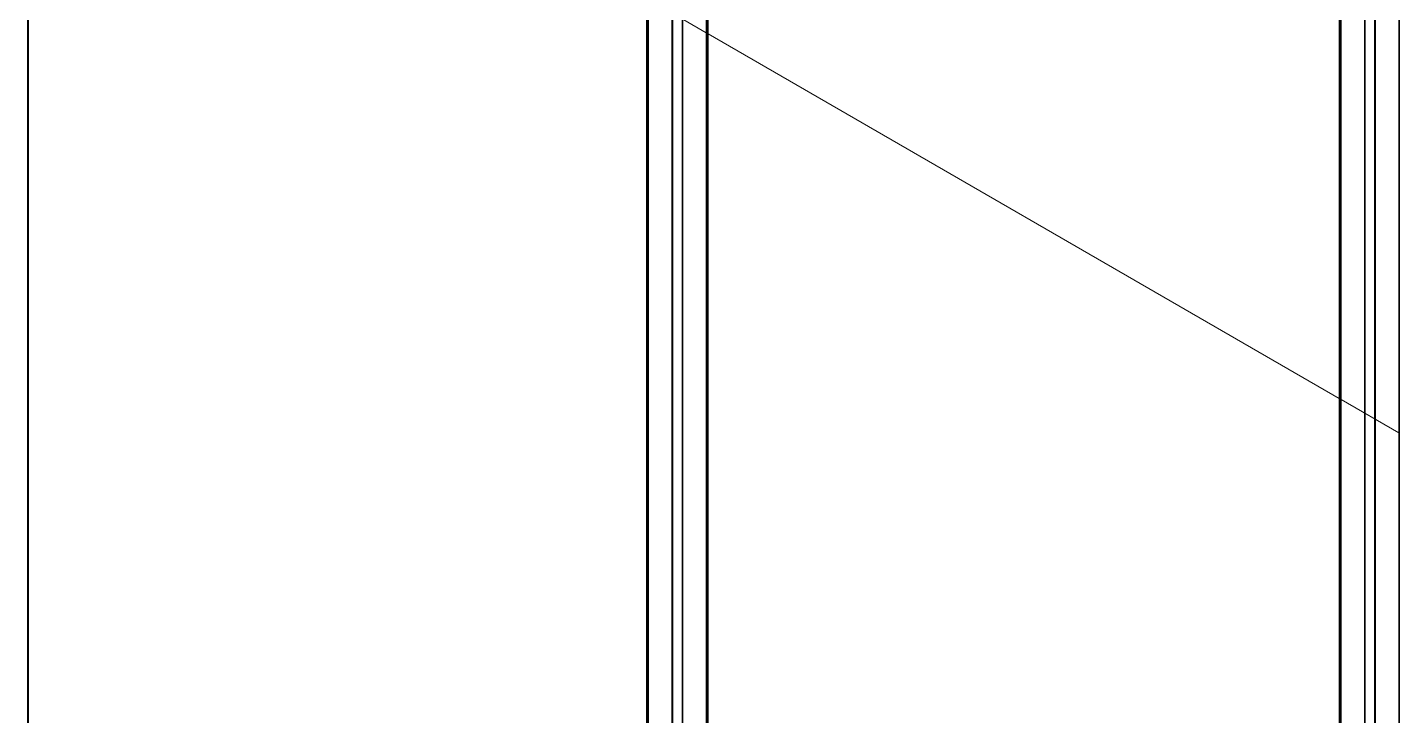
# Model space of a CAD drawing. Header units: centimetres. Extents: x -13617 to -9515, y -261 to 6553.
# Drawn here: x -12919.4 to -12522.1, y 2343.2 to 2542.3 of the extents above; entities that cross this region are included whole.
import ezdxf

# ---------------------------------------------------------------- set-up
doc = ezdxf.new("R2010")
doc.units = ezdxf.units.CM
doc.linetypes.add('_Overhead', pattern=[0.47625, 0.3175, -0.15875])
doc.layers.add('A-FLOR', color=7, linetype='Continuous', lineweight=9)
doc.layers.add('S-BEAM', color=7, linetype='Continuous', lineweight=9)

# ---------------------------------------------------------------- blocks, each defined once
blk = doc.blocks.new('Costanera Perfil Z - Parametrizado - Costanera Perfil Z - Parametrizado-1652053-Planta patio maniobras')
at = {"layer": 'S-BEAM', "color": 254, "true_color": 0xcccccc}
for p, q in [((-8.9, -811.28), (-8.9, 811.28)), ((-8.63, 811.28), (-8.63, -811.28)), ((-8.57, 811.28), (-8.57, -811.28)), ((-8.34, 811.28), (-8.34, -811.28)), ((-1.6, 811.28), (-1.6, -811.28)), ((-1.35, 811.28), (-1.35, -811.28)), ((8.34, 811.28), (8.34, -811.28)), ((1.35, -410.85), (1.35, -760.55)), ((1.6, -410.85), (1.6, -760.55)), ((8.57, -410.85), (8.57, -760.55))]:
    blk.add_line(p, q, dxfattribs=at)
blk = doc.blocks.new('Costanera Perfil Z - Parametrizado - Costanera Perfil Z - Parametrizado-1749030-Planta patio maniobras')
at = {"layer": 'S-BEAM', "color": 254, "true_color": 0xcccccc}
for p, q in [((-8.9, -1315.69), (-8.9, 320.88)), ((-8.63, 320.88), (-8.63, -1315.69)), ((-8.57, 320.88), (-8.57, -1315.69)), ((-8.34, 320.88), (-8.34, -1315.69)), ((-1.6, 320.88), (-1.6, -1315.69)), ((-1.35, 320.88), (-1.35, -1315.69)), ((1.35, 320.88), (1.35, -1315.69)), ((1.6, 320.88), (1.6, -1315.69)), ((8.34, 320.88), (8.34, -1315.69)), ((8.57, 320.88), (8.57, -1315.69)), ((8.63, 320.88), (8.63, -1315.69)), ((8.9, 320.88), (8.9, -1315.69))]:
    blk.add_line(p, q, dxfattribs=at)
blk = doc.blocks.new('Costanera Perfil Z - Parametrizado - Costanera Perfil Z - Parametrizado-1749004-Planta patio maniobras')
at = {"layer": 'S-BEAM', "color": 254, "true_color": 0xcccccc}
for p, q in [((8.63, 323.77), (8.63, -1312.83)), ((8.9, 323.77), (8.9, -1312.83))]:
    blk.add_line(p, q, dxfattribs=at)
blk = doc.blocks.new('PQ_RVR_EST-01_ZZ_ZZ_MO_T_A_rvt-1-Planta patio maniobras')
at = {"layer": 'S-BEAM', "color": 254, "linetype": '_Overhead', "lineweight": 9, "true_color": 0xd4d4d4}
for name, p in [('Costanera Perfil Z - Parametrizado - Costanera Perfil Z - Parametrizado-1749030-Planta patio maniobras', (-12731.18, 3459.72)), ('Costanera Perfil Z - Parametrizado - Costanera Perfil Z - Parametrizado-1749004-Planta patio maniobras', (-12928, 3456.86)), ('Costanera Perfil Z - Parametrizado - Costanera Perfil Z - Parametrizado-1652053-Planta patio maniobras', (-12530.66, 2955.31))]:
    blk.add_blockref(name, p, dxfattribs=at)
blk = doc.blocks.new('PQ_RVR_ARQ-01_ZZ_ZZ_MO_T_A_rvt-1-Planta patio maniobras')
at = {"layer": 'A-FLOR', "color": 253, "lineweight": 18, "true_color": 0xaaaaaa}
for p, q in [((-12722.84, 2540.73), (-12729.31, 2544.46)), ((-12729.31, 2544.46), (-12722.84, 2540.73)), ((-12722.61, 2540.6), (-12722.84, 2540.73)), ((-12722.84, 2540.73), (-12722.61, 2540.6)), ((-12722.27, 2540.4), (-12722.55, 2540.56)), ((-12722.55, 2540.56), (-12722.27, 2540.4)), ((-12539.56, 2434.95), (-12722.27, 2540.4)), ((-12722.27, 2540.4), (-12539.56, 2434.95)), ((-12539.22, 2434.76), (-12539.56, 2434.95)), ((-12539.56, 2434.95), (-12539.22, 2434.76)), ((-12538.99, 2434.62), (-12539.22, 2434.76)), ((-12539.22, 2434.76), (-12538.99, 2434.62)), ((-12522.32, 2425), (-12538.99, 2434.62)), ((-12538.99, 2434.62), (-12522.32, 2425)), ((-12522.09, 2424.87), (-12522.32, 2425)), ((-12522.32, 2425), (-12522.09, 2424.87))]:
    blk.add_line(p, q, dxfattribs=at)

msp = doc.modelspace()

# ---------------------------------------------------------------- block references
at = {"lineweight": 5}
msp.add_blockref('PQ_RVR_EST-01_ZZ_ZZ_MO_T_A_rvt-1-Planta patio maniobras', (0, 0), dxfattribs=at)

# ---------------------------------------------------------------- next in the draw order: block references
msp.add_blockref('PQ_RVR_ARQ-01_ZZ_ZZ_MO_T_A_rvt-1-Planta patio maniobras', (0, 0), dxfattribs=at)

doc.saveas('drawing.dxf')
